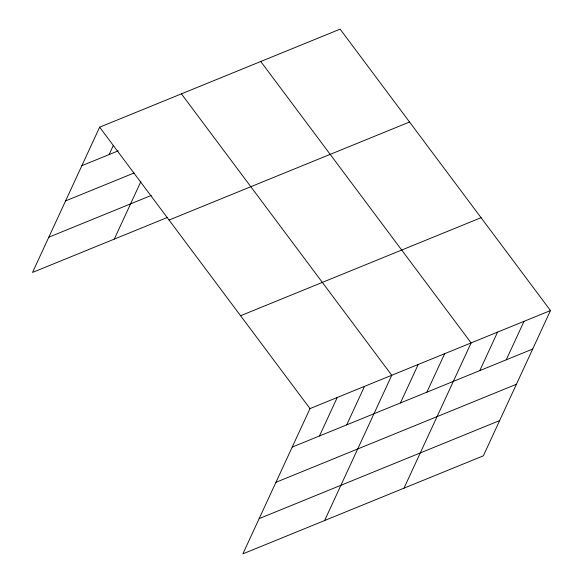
<?xml version="1.0" encoding="UTF-8"?>
<svg xmlns="http://www.w3.org/2000/svg" width="583" height="583" viewBox="0 0 583 583"><rect width="100%" height="100%" fill="white"/><g stroke="black" fill="none" stroke-linecap="round" stroke-linejoin="round"><path stroke-width="0.87" d="M550.476 310.557L309.996 408.596L242.878 553.85L483.358 455.811L550.476 310.557L340.122 29.15L99.642 127.189L32.524 272.443L167.197 217.539M109.116 154.561L113.277 145.553M114.29 239.11L140.86 181.597M319.469 435.967L337.251 397.482M346.717 424.854L364.499 386.376M324.636 520.517L391.754 375.263L181.408 93.856M400.426 402.962L418.208 364.477M426.88 392.177L444.661 353.692M403.997 488.168L471.115 342.913L260.769 61.499M479.787 370.606L497.569 332.128M506.241 359.828L524.022 321.342M81.86 165.667L118.203 150.859M65.58 200.902L134.126 172.962M48.804 237.208L151.237 195.451M169.055 220.053L409.543 122.015M240.575 315.731L481.062 217.692M292.214 447.081L532.694 349.042M275.934 482.316L516.414 384.277M259.158 518.615L499.638 420.576M99.642 127.189L309.996 408.596"/></g></svg>
